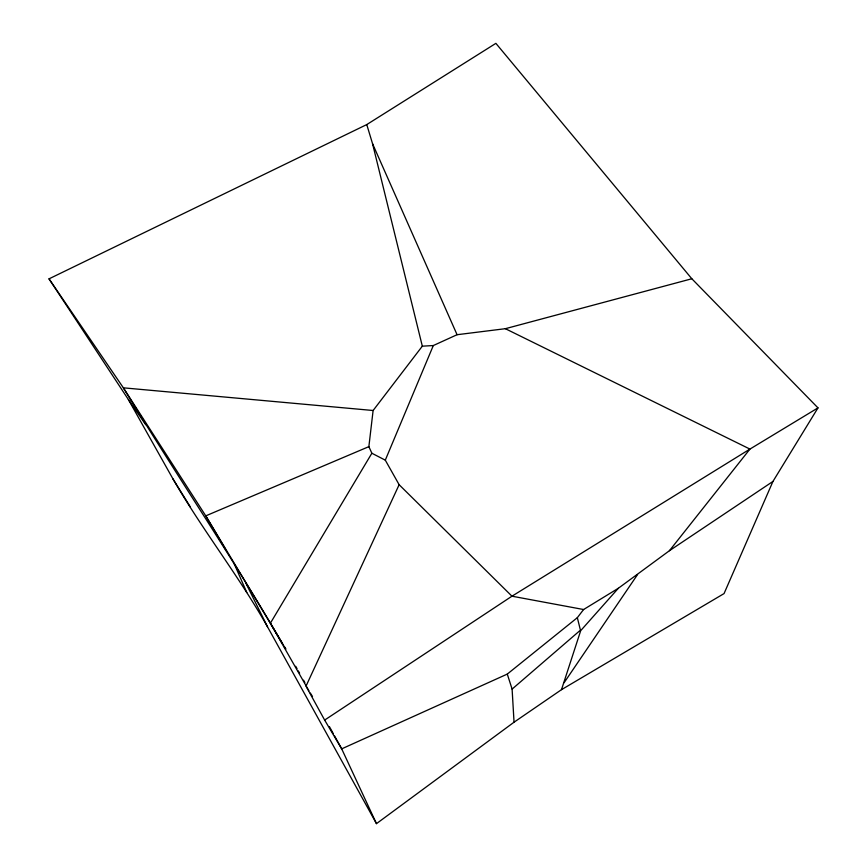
<?xml version="1.0" encoding="UTF-8"?>
<svg xmlns="http://www.w3.org/2000/svg" width="867" height="867" viewBox="0 0 867 867"><rect width="100%" height="100%" fill="white"/><g stroke="black" fill="none" stroke-linecap="round" stroke-linejoin="round"><path stroke-width="1.3" d="M772.941 481.434L669.432 550.708L618.344 588.27L583.599 609.523L511.963 596.193L399.134 484.707L385.295 460.16L371.867 453.235L368.865 446.646L373.113 410.503L422.327 346.171L433.316 345.543L457.072 334.716L505.363 328.691L691.833 278.762L817.982 407.88L772.941 481.434L724.053 593.581L561.491 689.666L514.044 722.2L376.473 823.65L267.535 626.863C238.696 575.775 202.076 529.455 172.847 478.714L128.37 399.524L49.018 278.849L366.763 124.577L495.881 43.35L691.833 278.762M561.491 689.666L580.706 630.656L618.344 588.27M385.295 460.16L433.316 345.543M399.134 484.707L306.008 686.165L324.648 720.076L341.696 748.86L376.473 823.65M371.867 453.235L270.385 623.2L308.89 690.75M564.114 682.687L637.559 574.55M334.619 736.04L341.696 748.86L507.282 674.092L577.335 617.683L583.599 609.523M669.432 550.708L749.933 449.084L817.982 407.88M514.044 722.2L512.104 689.102L580.435 630.168L577.335 617.683M324.648 720.076L511.963 596.193L749.933 449.084L505.363 328.691M368.865 446.646L205.761 515.865L123.374 387.831L49.018 278.849M373.113 410.503L123.374 387.831C175.34 473.545 231.836 556.451 282.187 643.162M128.37 399.524L145.699 424.689M310.332 693.047L312.499 696.483M172.847 478.714L190.426 507.087M283.574 645.471L285.677 648.928M283.13 644.571L205.761 515.865L225.583 549.418M284.463 646.825L285.807 649.069M295.701 666.289L297.013 668.609M298.313 670.928L299.624 673.247M303.548 680.205L304.859 682.524M329.471 726.719L333.329 733.71M245.903 583.209L267.535 626.863M366.763 124.577L372.55 143.716L457.072 334.716M234.22 563.81L246.781 592.519M507.282 674.092L512.104 689.102M372.55 143.716L422.327 346.171"/></g></svg>
